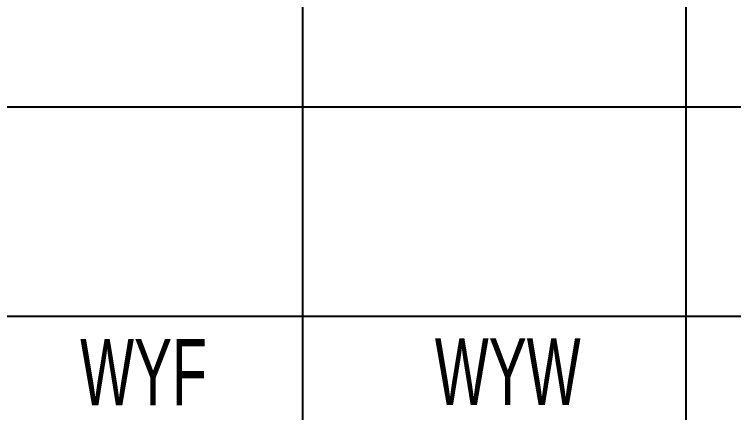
# Model space of a CAD drawing. Header units: millimetres. Extents: x -181 to 239, y -54 to 243.
# Drawn here: x 199.01 to 211.41, y 104.71 to 111.57 of the extents above; entities that cross this region are included whole.
import ezdxf

# ---------------------------------------------------------------- set-up
doc = ezdxf.new("R2010")
doc.units = ezdxf.units.MM
doc.styles.add('Arial Narrow', font='ARIALN.TTF', dxfattribs={"height": 0.2})

# ---------------------------------------------------------------- blocks, each defined once
blk = doc.blocks.new('Unknown-234525213-26953')
at = {"color": 6, "style": 'Arial Narrow', "width": 0.75}
for s, p in [('WYF', (200.143, 104.838)), ('WYW', (206.258, 104.847))]:
    blk.add_text(s, height=1.1453, dxfattribs=at).set_placement(p)
blk = doc.blocks.new('Unknown-234525213-26950')
at = {"color": 7, "linetype": 'Continuous'}
for p, q in [((203.984, 99.168), (203.984, 124.4)), ((210.592, 99.168), (210.592, 124.4)), ((155.938, 109.981), (223.809, 109.981)), ((155.938, 106.376), (223.809, 106.376))]:
    blk.add_line(p, q, dxfattribs=at)

msp = doc.modelspace()

# ---------------------------------------------------------------- block references
for name in ['Unknown-234525213-26950', 'Unknown-234525213-26953']:
    msp.add_blockref(name, (0, 0))

doc.saveas('drawing.dxf')
